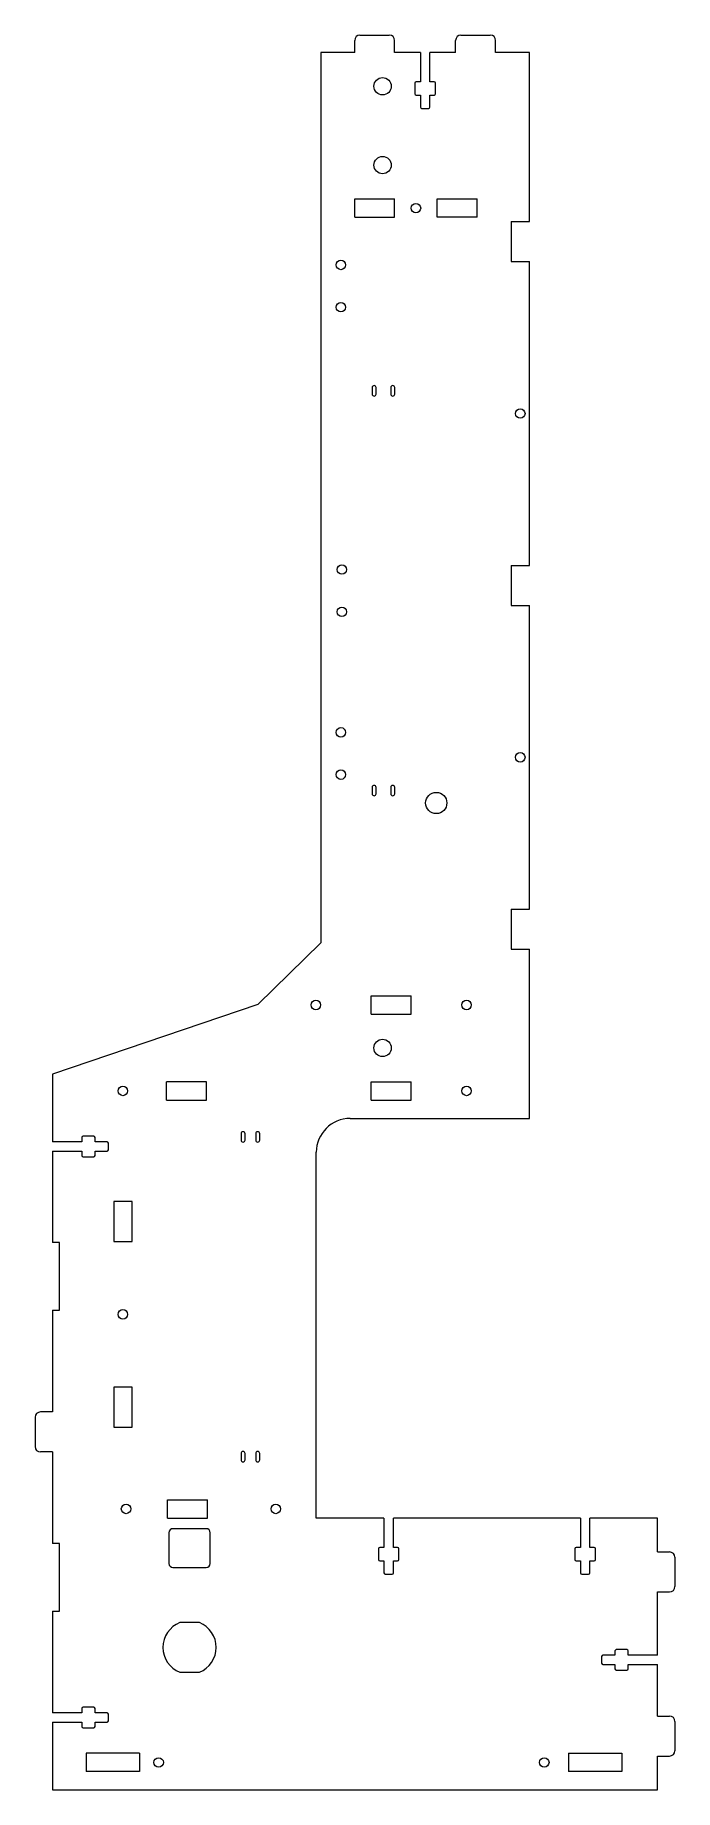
# Model space of a CAD drawing. Header units: millimetres. Extents: x -186 to 55, y -252 to 407.
import ezdxf

# ---------------------------------------------------------------- set-up
doc = ezdxf.new("R2010")
doc.units = ezdxf.units.MM

msp = doc.modelspace()

# ---------------------------------------------------------------- linework, layer by layer
at = {"color": 7, "linetype": 'Continuous', "lineweight": 15}
for p, q in [((-65.6, 400.05), (-65.6, 404.55)), ((-63.6, 406.55), (-52.6, 406.55)), ((-50.6, 400.05), (-50.6, 404.55)), ((-27.7, 400.05), (-27.7, 404.55)), ((-25.7, 406.55), (-14.7, 406.55)), ((-12.7, 400.05), (-12.7, 404.55)), ((-78.3, 400.05), (-78.3, 65.85)), ((-65.6, 400.05), (-78.3, 400.05)), ((-40.925, 400.05), (-50.6, 400.05)), ((-40.925, 400.05), (-40.925, 389.05)), ((-37.375, 389.05), (-37.375, 400.05)), ((-27.7, 400.05), (-37.375, 400.05)), ((0, 400.05), (-12.7, 400.05)), ((0, 336.55), (0, 400.05)), ((-43.01, 388.55), (-43.01, 384.55)), ((-40.925, 389.05), (-42.51, 389.05)), ((-35.79, 389.05), (-37.375, 389.05)), ((-35.29, 384.55), (-35.29, 388.55)), ((-42.51, 384.05), (-40.925, 384.05)), ((-40.925, 384.05), (-40.925, 379.55)), ((-37.375, 379.55), (-37.375, 384.05)), ((-37.375, 384.05), (-35.79, 384.05)), ((-40.425, 379.05), (-37.875, 379.05)), ((-65.6, 345.05), (-50.6, 345.05)), ((-65.6, 338.17), (-65.6, 345.05)), ((-50.6, 338.17), (-50.6, 345.05)), ((-34.58, 345.05), (-19.58, 345.05)), ((-34.58, 338.17), (-34.58, 345.05)), ((-19.58, 338.17), (-19.58, 345.05)), ((-65.6, 338.17), (-50.6, 338.17)), ((-19.58, 338.17), (-34.58, 338.17)), ((-6.86, 336.55), (0, 336.55)), ((-6.86, 336.55), (-6.86, 321.55)), ((-6.86, 321.55), (0, 321.55)), ((0, 207.525), (0, 321.55)), ((-59.05, 274.25), (-59.05, 271.85)), ((-57.55, 271.85), (-57.55, 274.25)), ((-52.05, 274.25), (-52.05, 271.85)), ((-50.55, 271.85), (-50.55, 274.25)), ((-6.86, 207.525), (0, 207.525)), ((-6.86, 207.525), (-6.86, 192.525)), ((-6.86, 192.525), (0, 192.525)), ((0, 78.5), (0, 192.525)), ((-59.05, 124.25), (-59.05, 121.85)), ((-57.55, 121.85), (-57.55, 124.25)), ((-52.05, 124.25), (-52.05, 121.85)), ((-50.55, 121.85), (-50.55, 124.25)), ((-6.86, 78.5), (0, 78.5)), ((-6.86, 78.5), (-6.86, 63.5)), ((-78.3, 65.85), (-101.97325, 42.81402)), ((-6.86, 63.5), (0, 63.5)), ((0, 0), (0, 63.5)), ((-101.97325, 42.81402), (-179.05, 16.65)), ((-59.38, 46), (-44.38, 46)), ((-59.38, 39.14), (-59.38, 46)), ((-44.38, 39.14), (-44.38, 46)), ((-59.38, 39.14), (-44.38, 39.14)), ((-179.05, 16.65), (-179.05, -8.75)), ((-121.25, 13.74), (-136.25, 13.74)), ((-136.25, 6.88), (-136.25, 13.74)), ((-121.25, 6.88), (-121.25, 13.74)), ((-59.38, 13.74), (-44.38, 13.74)), ((-59.38, 6.88), (-59.38, 13.74)), ((-44.38, 6.88), (-44.38, 13.74)), ((-136.25, 6.88), (-121.25, 6.88)), ((-59.38, 6.88), (-44.38, 6.88)), ((-67.3, 0), (0, 0)), ((-108.25, -5.73), (-108.25, -8.13)), ((-106.75, -8.13), (-106.75, -5.73)), ((-102.75, -5.73), (-102.75, -8.13)), ((-101.25, -8.13), (-101.25, -5.73)), ((-168.05, -8.75), (-179.05, -8.75)), ((-179.05, -12.3), (-179.05, -46.53)), ((-179.05, -12.3), (-168.05, -12.3)), ((-168.05, -7.165), (-168.05, -8.75)), ((-168.05, -12.3), (-168.05, -13.885)), ((-163.55, -6.665), (-167.55, -6.665)), ((-163.05, -8.75), (-163.05, -7.165)), ((-158.55, -8.75), (-163.05, -8.75)), ((-163.05, -13.885), (-163.05, -12.3)), ((-163.05, -12.3), (-158.55, -12.3)), ((-158.05, -11.8), (-158.05, -9.25)), ((-80, -149.99), (-80, -12.7)), ((-167.55, -14.385), (-163.55, -14.385)), ((-156.05, -31.22), (-156.05, -46.22)), ((-149.17, -31.22), (-156.05, -31.22)), ((-149.17, -46.22), (-149.17, -31.22)), ((-176.35, -46.53), (-179.05, -46.53)), ((-176.35, -71.93), (-176.35, -46.53)), ((-156.05, -46.22), (-149.17, -46.22)), ((-179.05, -71.93), (-176.35, -71.93)), ((-179.05, -71.93), (-179.05, -110.17)), ((-156.05, -100.82), (-156.05, -115.82)), ((-149.17, -100.82), (-156.05, -100.82)), ((-149.17, -115.82), (-149.17, -100.82)), ((-179.05, -110.17), (-183.55, -110.17)), ((-185.55, -112.17), (-185.55, -123.17)), ((-156.05, -115.82), (-149.17, -115.82)), ((-179.05, -125.17), (-183.55, -125.17)), ((-179.05, -125.17), (-179.05, -159.53)), ((-108.25, -125.73), (-108.25, -128.13)), ((-106.75, -128.13), (-106.75, -125.73)), ((-102.75, -125.73), (-102.75, -128.13)), ((-101.25, -128.13), (-101.25, -125.73)), ((-135.9, -143.13), (-120.9, -143.13)), ((-135.9, -149.99), (-135.9, -143.13)), ((-120.9, -149.99), (-120.9, -143.13)), ((-135.9, -149.99), (-120.9, -149.99)), ((-54.6, -149.99), (-80, -149.99)), ((-54.6, -149.99), (-54.6, -160.99)), ((-51.05, -160.99), (-51.05, -149.99)), ((19.15, -149.99), (-51.05, -149.99)), ((19.15, -149.99), (19.15, -160.99)), ((22.7, -160.99), (22.7, -149.99)), ((48.1, -149.99), (22.7, -149.99)), ((48.1, -162.69), (48.1, -149.99)), ((-135.29, -155.45875), (-135.29, -167.00875)), ((-121.31, -153.95875), (-133.79, -153.95875)), ((-119.81, -167.00875), (-119.81, -155.45875)), ((-176.35, -159.53), (-179.05, -159.53)), ((-176.35, -184.93), (-176.35, -159.53)), ((-56.685, -161.49), (-56.685, -165.49)), ((-54.6, -160.99), (-56.185, -160.99)), ((-49.465, -160.99), (-51.05, -160.99)), ((-48.965, -165.49), (-48.965, -161.49)), ((17.065, -161.49), (17.065, -165.49)), ((19.15, -160.99), (17.565, -160.99)), ((24.285, -160.99), (22.7, -160.99)), ((24.785, -165.49), (24.785, -161.49)), ((48.1, -162.69), (52.6, -162.69)), ((-133.79, -168.50875), (-121.31, -168.50875)), ((-56.185, -165.99), (-54.6, -165.99)), ((-54.6, -165.99), (-54.6, -170.49)), ((-54.1, -170.99), (-51.55, -170.99)), ((-51.05, -170.49), (-51.05, -165.99)), ((-51.05, -165.99), (-49.465, -165.99)), ((17.565, -165.99), (19.15, -165.99)), ((19.15, -165.99), (19.15, -170.49)), ((19.65, -170.99), (22.2, -170.99)), ((22.7, -170.49), (22.7, -165.99)), ((22.7, -165.99), (24.285, -165.99)), ((54.6, -164.69), (54.6, -175.69)), ((48.1, -177.69), (52.6, -177.69)), ((48.1, -201.44), (48.1, -177.69)), ((-179.05, -184.93), (-176.35, -184.93)), ((-179.05, -184.93), (-179.05, -223.04)), ((-123.8744, -189.20875), (-131.2256, -189.20875)), ((27.1, -201.94), (27.1, -204.49)), ((32.1, -201.44), (27.6, -201.44)), ((32.1, -199.855), (32.1, -201.44)), ((36.6, -199.355), (32.6, -199.355)), ((37.1, -201.44), (37.1, -199.855)), ((48.1, -201.44), (37.1, -201.44)), ((-131.2256, -207.80875), (-123.8744, -207.80875)), ((27.6, -204.99), (32.1, -204.99)), ((32.1, -204.99), (32.1, -206.575)), ((32.6, -207.075), (36.6, -207.075)), ((37.1, -206.575), (37.1, -204.99)), ((37.1, -204.99), (48.1, -204.99)), ((48.1, -224.29), (48.1, -204.99)), ((-168.05, -223.04), (-179.05, -223.04)), ((-168.05, -221.455), (-168.05, -223.04)), ((-163.55, -220.955), (-167.55, -220.955)), ((-163.05, -223.04), (-163.05, -221.455)), ((-158.55, -223.04), (-163.05, -223.04)), ((-158.05, -226.09), (-158.05, -223.54)), ((-179.05, -226.59), (-179.05, -251.99)), ((-179.05, -226.59), (-168.05, -226.59)), ((-168.05, -226.59), (-168.05, -228.175)), ((-167.55, -228.675), (-163.55, -228.675)), ((-163.05, -228.175), (-163.05, -226.59)), ((-163.05, -226.59), (-158.55, -226.59)), ((48.1, -224.29), (52.6, -224.29)), ((54.6, -226.29), (54.6, -237.29)), ((-166.35, -238.23), (-166.35, -245.11)), ((-146.35, -238.23), (-166.35, -238.23)), ((-146.35, -238.23), (-146.35, -245.11)), ((14.65, -238.23), (14.65, -245.11)), ((14.65, -238.23), (34.65, -238.23)), ((34.65, -238.23), (34.65, -245.11)), ((48.1, -239.29), (52.6, -239.29)), ((48.1, -251.99), (48.1, -239.29)), ((-146.35, -245.11), (-166.35, -245.11)), ((34.65, -245.11), (14.65, -245.11)), ((-179.05, -251.99), (48.1, -251.99))]:
    msp.add_line(p, q, dxfattribs=at)
for centre, radius in [((-55.12519, 387.35), 3.25), ((-55.12519, 357.75), 3.25), ((-42.59, 341.61), 1.775), ((-70.75919, 320.2875), 1.775), ((-70.75919, 304.4125), 1.775), ((-3.43, 264.5375), 1.775), ((-70.41, 205.9875), 1.775), ((-70.41, 190.1125), 1.775), ((-70.75919, 144.8875), 1.775), ((-3.43, 135.5125), 1.775), ((-70.75919, 129.0125), 1.775), ((-34.98813, 118.37466), 4), ((-80.155, 42.57), 1.775), ((-23.605, 42.57), 1.775), ((-55.12519, 26.44), 3.25), ((-152.61, 10.31), 1.775), ((-23.605, 10.31), 1.775), ((-152.61, -73.52), 1.775), ((-151.415, -146.56), 1.775), ((-95.225, -146.56), 1.775), ((-139.175, -241.67), 1.775), ((5.575, -241.67), 1.775)]:
    msp.add_circle(centre, radius, dxfattribs=at)
for centre, radius, start, end in [((-63.6, 404.55), 2, 90, 180), ((-52.6, 404.55), 2, 0, 90), ((-25.7, 404.55), 2, 90, 180), ((-14.7, 404.55), 2, 0, 90), ((-42.51, 388.55), 0.5, 90, 180), ((-35.79, 388.55), 0.5, 0, 90), ((-42.51, 384.55), 0.5, 180, 270), ((-35.79, 384.55), 0.5, 270, 0), ((-40.425, 379.55), 0.5, 180, 270), ((-37.875, 379.55), 0.5, 270, 0), ((-58.3, 274.25), 0.75, 0, 180), ((-58.3, 271.85), 0.75, 180, 0), ((-51.3, 274.25), 0.75, 0, 180), ((-51.3, 271.85), 0.75, 180, 0), ((-58.3, 124.25), 0.75, 0, 180), ((-58.3, 121.85), 0.75, 180, 0), ((-51.3, 124.25), 0.75, 0, 180), ((-51.3, 121.85), 0.75, 180, 0), ((-107.5, -5.73), 0.75, 0, 180), ((-102, -5.73), 0.75, 0, 180), ((-67.3, -12.7), 12.7, 90, 180), ((-167.55, -7.165), 0.5, 90, 180), ((-163.55, -7.165), 0.5, 360, 90), ((-158.55, -9.25), 0.5, 0, 90), ((-158.55, -11.8), 0.5, 270, 360), ((-107.5, -8.13), 0.75, 180, 0), ((-102, -8.13), 0.75, 180, 0), ((-167.55, -13.885), 0.5, 180, 270), ((-163.55, -13.885), 0.5, 270, 0), ((-183.55, -112.17), 2, 90, 180), ((-183.55, -123.17), 2, 180, 270), ((-107.5, -125.73), 0.75, 0, 180), ((-102, -125.73), 0.75, 0, 180), ((-107.5, -128.13), 0.75, 180, 0), ((-102, -128.13), 0.75, 180, 0), ((-133.79, -155.45875), 1.5, 90, 180), ((-121.31, -155.45875), 1.5, 0, 90), ((-56.185, -161.49), 0.5, 90, 180), ((-49.465, -161.49), 0.5, 0, 90), ((17.565, -161.49), 0.5, 90, 180), ((24.285, -161.49), 0.5, 0, 90), ((52.6, -164.69), 2, 0, 90), ((-133.79, -167.00875), 1.5, 180, 270), ((-121.31, -167.00875), 1.5, 270, 0), ((-56.185, -165.49), 0.5, 180, 270), ((-54.1, -170.49), 0.5, 180, 270), ((-51.55, -170.49), 0.5, 270, 360), ((-49.465, -165.49), 0.5, 270, 360), ((17.565, -165.49), 0.5, 180, 270), ((19.65, -170.49), 0.5, 180, 270), ((22.2, -170.49), 0.5, 270, 360), ((24.285, -165.49), 0.5, 270, 360), ((52.6, -175.69), 2, 270, 0), ((-127.55, -198.50875), 10, 111.56518502, 248.43481498), ((-127.55, -198.50875), 10, 291.56518502, 68.43481498), ((27.6, -201.94), 0.5, 90, 180), ((32.6, -199.855), 0.5, 90, 180), ((36.6, -199.855), 0.5, 360, 90), ((27.6, -204.49), 0.5, 180, 270), ((32.6, -206.575), 0.5, 180, 270), ((36.6, -206.575), 0.5, 270, 0), ((-167.55, -221.455), 0.5, 90, 180), ((-163.55, -221.455), 0.5, 360, 90), ((-158.55, -223.54), 0.5, 0, 90), ((-167.55, -228.175), 0.5, 180, 270), ((-163.55, -228.175), 0.5, 270, 0), ((-158.55, -226.09), 0.5, 270, 0), ((52.6, -226.29), 2, 0, 90), ((52.6, -237.29), 2, 270, 0)]:
    msp.add_arc(centre, radius, start, end, dxfattribs=at)

doc.saveas('drawing.dxf')
